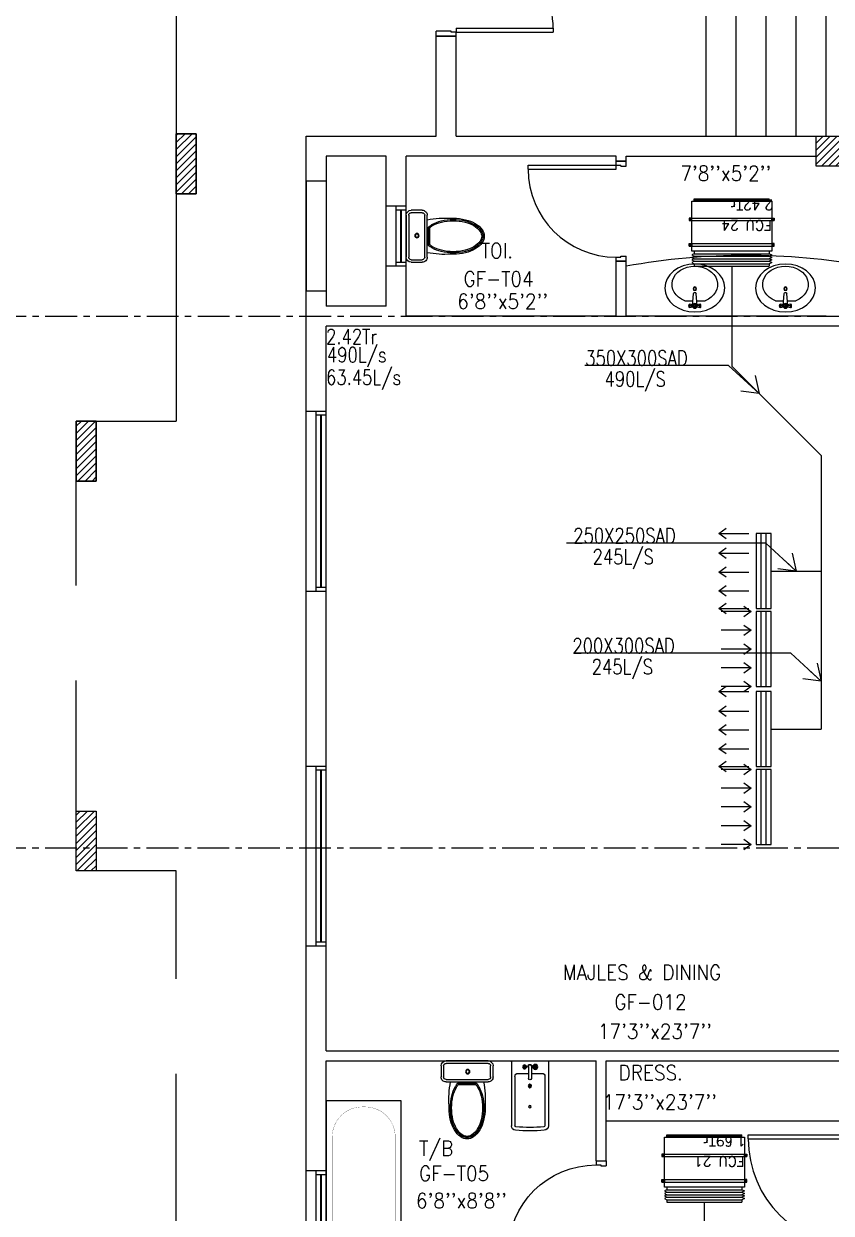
# Model space of a CAD drawing. Header units: millimetres. Extents: x -1288794 to 2153086, y -2701644 to -1428868.
# Drawn here: x 716022 to 724096, y -1504342 to -1492444 of the extents above; entities that cross this region are included whole.
import ezdxf

# ---------------------------------------------------------------- set-up
doc = ezdxf.new("R2010")
doc.units = ezdxf.units.MM
doc.header["$LTSCALE"] = 100
for name, pattern in [('CENTER', [50.800000000000004, 31.75, -6.349999999999999, 6.349999999999999, -6.349999999999999]), ('DASHED2', [9.524999999999999, 6.349999999999999, -3.174999999999999]), ('HIDDEN', [9.524999999999999, 6.349999999999999, -3.174999999999999])]:
    doc.linetypes.add(name, pattern=pattern)
for name, color, linetype in [('A-ANNO-TEXT', 8, 'Continuous'), ('A-DOOR', 4, 'Continuous'), ('A-FLOR-OVHD', 4, 'DASHED2'), ('A-FLOR-PFIX', 8, 'Continuous'), ('A-FLOR-SPCL', 8, 'Continuous'), ('A-GLAZ', 5, 'Continuous'), ('A-GRID', 253, 'CENTER'), ('A-WALL-FULL', 8, 'Continuous'), ('AC- SUIPPOR', 7, 'HIDDEN'), ('AC-HLTEXT', 100, 'Continuous'), ('AC-SAD', 3, 'Continuous'), ('AC-SAD TEXT', 3, 'Continuous'), ('AC-UNIT', 5, 'Continuous'), ('RETURN GRILL RIGHT', 1, 'Continuous'), ('S-COL- HACT.', 9, 'Continuous'), ('S-COL.', 8, 'Continuous'), ('SUPPLY GRILL RIGHT', 3, 'Continuous'), ('WALL', 42, 'Continuous')]:
    doc.layers.add(name, color=color, linetype=linetype)
doc.styles.add('ROMAND', font='romand')
doc.styles.add('ROMANS', font='romans.shx', dxfattribs={"width": 0.8})
doc.styles.add('SIMPLEX', font='simplex.shx', dxfattribs={"width": 0.8})
doc.dimstyles.new('100 of DIM2', dxfattribs={"dimscale": 0, "dimtxt": 200, "dimasz": 150, "dimexe": 75, "dimexo": 200, "dimgap": 75, "dimtad": 1, "dimdec": 0, "dimrnd": 5, "dimzin": 0, "dimdsep": 46, "dimtxsty": 'ROMANS', "dimblk": 'ARCHTICK', "dimcen": 100, "dimclrd": 94, "dimclre": 94, "dimclrt": 2, "dimadec": 0, "dimazin": 0, "dimtfac": 1, "dimtdec": 0, "dimtofl": 0, "dimtmove": 2, "dimatfit": 3, "dimldrblk": 'OPEN90', "dimfxl": 75, "dimtolj": 1, "dimtzin": 0, "dimarcsym": 0})
pattern_1 = [(45, (1840901.616707192, -1109556.6492245), (-35.35533905932737, 35.35533905932738), [])]

# ---------------------------------------------------------------- blocks, each defined once
blk = doc.blocks.new('D-200-DOUBLE')
for p, q in [((40, 200), (40, 1170)), ((40, 1170), (80, 1170)), ((80, 200), (80, 1170)), ((1920, 200), (1920, 1170)), ((1920, 1170), (1960, 1170)), ((1960, 200), (1960, 1170)), ((80, 200), (0, 200)), ((0, 200), (0, 0)), ((40, 200), (40, 148)), ((40, 148), (50, 148)), ((50, 148), (50, 0)), ((1920, 200), (1960, 200)), ((1950, 148), (1950, 0)), ((1960, 148), (1950, 148)), ((2000, 200), (1960, 200)), ((1960, 200), (1960, 148)), ((2000, 200), (2000, 0)), ((50, 0), (0, 0)), ((2000, 0), (1950, 0))]:
    blk.add_line(p, q)
at = {"linetype": 'Continuous'}
for centre, radius, start, end in [((72.51054364072297, 241.6079382984178), 928.422270406668, 357.4313864845192, 89.53779771543651), ((1927.489456359277, 241.6079382984178), 928.4222704066677, 90.4622022845635, 182.5686135154807)]:
    blk.add_arc(centre, radius, start, end, dxfattribs=at)
blk = doc.blocks.new('BIDET-1')
for p, q in [((175, 0), (-175, 0)), ((-185, -10), (-185.0000000000582, -649.1164947376237)), ((-38.65484364598524, -59.29155510873534), (-68.97727388842033, -59.27133589040022)), ((-53.8059491579188, -44.12023037835024), (-53.82616837625391, -74.44266062078532)), ((-15.00000000005821, -54.30481953505659), (-15, -174.3048195349984)), ((14.99999999994179, -54.30481953505659), (15, -174.3048195349984)), ((38.65484364586882, -59.29155510873534), (68.97727388830388, -59.27133589040022)), ((53.8059491578606, -44.12023037835024), (53.82616837625391, -74.44266062078532)), ((185, -10), (184.9999999999418, -649.1164947376237)), ((-150, -155), (-150.0000000000582, -649.1164947376237)), ((-15, -125), (-120, -125)), ((0, -237.5), (0, -262.5)), ((120, -125), (15, -125)), ((150, -155), (150, -649.1164947376237)), ((12.5, -250), (-12.5, -250)), ((-8.83883476484334, -258.8388347648433), (8.838834764785132, -241.1611652351567)), ((-8.83883476484334, -241.1611652351567), (8.838834764785132, -258.8388347648433))]:
    blk.add_line(p, q)
for centre, radius in [((-53.81605876714457, -59.28144549956779), 25), ((-53.81605876714457, -59.28144549956779), 20), ((-53.81605876714457, -59.28144549956779), 15.16121849181179), ((-53.81605876714457, -59.28144549956779), 10.16121849181179), ((53.81605876714457, -59.28144549956779), 20), ((53.81605876714457, -59.28144549956779), 15.16121849181179), ((53.81605876714457, -59.28144549956779), 10.16121849181179), ((0, -250), 17.5), ((0, -250), 12.5), ((0, -457.4883129823137), 12.5), ((0, -457.4883129823137), 10)]:
    blk.add_circle(centre, radius)
for centre, radius, start, end in [((-175, -10), 10, 90, 180), ((175, -10), 10, 0, 90), ((0, -54.30481953499839), 20, 318.5903778907394, 221.4096221092606), ((0, -54.30481953499839), 15, 0, 180), ((-120, -155), 30, 90, 180), ((0, -174.3048195349984), 15, 180, 0), ((120, -155), 30, 0, 90), ((-140, -649.1164947376237), 45, 180, 265.2062157567246), ((-140, -649.1164947376237), 10, 180, 265.2062157567246), ((-5.82077e-11, 1020.270940063172), 1720.247566027802, 265.2062157567246, 274.7937842432754), ((-5.82077e-11, 1020.270940063172), 1685.247566027802, 265.2062157567246, 274.7937842432754), ((140, -649.1164947376237), 10, 274.7937842432754, 0), ((140, -649.1164947376237), 45, 274.7937842432754, 0)]:
    blk.add_arc(centre, radius, start, end)
blk = doc.blocks.new('D-120-R1')
for p, q in [((-80.00000000005821, 1180.000000000058), (-40.00000000005821, 1180.000000000058)), ((-80.00000000005821, 1180.000000000029), (-80, 100.0000000000291)), ((-40.00000000005821, 1180.000000000058), (-40, 55.0000000000291)), ((-1200, 100), (-1160, 100)), ((-1200, 100), (-1200, -5.82077e-11)), ((-1160, 100), (-1160, 54.9999999999709)), ((-1160, 54.9999999999709), (-1150, 55)), ((-1150, 55), (-1150, -5.82077e-11)), ((-80, 100.0000000000291), (0, 100.0000000000582)), ((-50, 55.0000000000291), (-40, 55.0000000000291)), ((-50, 55.0000000000291), (-50, 0)), ((-50, 0), (0, 0)), ((0, 100.0000000000582), (0, 0)), ((-1200, -5.82077e-11), (-1150, -5.82077e-11))]:
    blk.add_line(p, q)
at = {"linetype": 'Continuous'}
blk.add_arc((-80, 100.0000000000291), 1080, 90.00000000000308, 180.0000000000015, dxfattribs=at)
blk = doc.blocks.new('D-100-R1')
for p, q in [((-80.00000000005821, 979.9999999999707), (-80, 100.0000000000291)), ((-80.00000000005821, 979.9999999999707), (-40.00000000004365, 979.9999999999707)), ((-40.00000000004365, 979.9999999999707), (-40, 55.0000000000291)), ((-1000, 100), (-1000, -5.82077e-11)), ((-1000, 100), (-960, 100)), ((-960, 100), (-960, 54.9999999999709)), ((-960, 54.9999999999709), (-950, 55)), ((-950, 55), (-950, -5.82077e-11)), ((-80, 100.0000000000291), (0, 100.0000000000582)), ((-50, 55.0000000000291), (-50, 0)), ((-50, 55.0000000000291), (-40, 55.0000000000291)), ((-50, 0), (0, 0)), ((0, 100.0000000000582), (0, 0)), ((-1000, -5.82077e-11), (-950, -5.82077e-11))]:
    blk.add_line(p, q)
at = {"linetype": 'Continuous'}
blk.add_arc((-80, 100), 880, 90.00000000000378, 180, dxfattribs=at)
blk = doc.blocks.new('WC-1')
for p, q in [((-210, 6.45741e-11), (210, -6.45741e-11)), ((-260.0000000000582, -159.9999999999113), (-260.0000000000155, -49.99999999992041)), ((-235.0000000000582, -159.9999999999281), (-235.0000000000155, -49.99999999992815)), ((-210.0000000000073, -24.99999999993543), (209.9999999999927, -25.00000000006457)), ((234.9999999999845, -50.00000000006276), (234.99999999996, -160.0000000000627)), ((259.9999999999845, -50.00000000007048), (259.99999999996, -160.0000000000705)), ((209.9999999999527, -185.0000000000646), (-210.0000000000655, -184.9999999999354)), ((209.9999999999445, -210.0000000000646), (-210.0000000000737, -209.9999999999354)), ((91.47615770909852, -222.5000000000282), (-91.47615771196342, -222.4999999999718)), ((85.75415153929588, -235.0000000000264), (-85.75415153759332, -234.9999999999736))]:
    blk.add_line(p, q)
for radius in [22.10058430915524, 17.10058430915523]:
    blk.add_circle((-6.103973758987193, -107.4929482146744), radius)
for centre, radius, start, end in [((-210.0000000000155, -49.99999999993542), 50, 89.99999999998244, 179.9999999999824), ((-210.0000000000155, -49.99999999993542), 25, 89.99999999998244, 179.9999999999824), ((209.9999999999845, -50.00000000006457), 50, 359.9999999999894, 89.99999999998244), ((209.9999999999845, -50.00000000006457), 25, 359.9999999999894, 89.99999999998244), ((-210.0000000000582, -159.9999999999354), 50, 179.9999999999792, 269.9999999999824), ((-210.0000000000582, -159.9999999999354), 25, 179.9999999999792, 269.9999999999824), ((722.2740576860797, -383.2329258520217), 904.0616061515724, 168.9528762463656, 184.063166162121), ((68.55654542101274, -364.5079877878317), 213.9549828051977, 138.4151582942605, 149.8586144479058), ((68.55654542100363, -364.5079877878317), 201.4549828051949, 139.9943486805204, 149.8586144479042), ((-68.55654542114553, -364.5079877877533), 201.4549828051043, 30.14138555206289, 40.00565131911324), ((-68.55654542114553, -364.5079877877352), 213.9549828050913, 30.14138555205902, 41.58484170619487), ((209.99999999996, -160.0000000000646), 25, 269.9999999999824, 359.9999999999884), ((209.99999999996, -160.0000000000646), 50, 269.9999999999824, 359.9999999999884), ((352.1246317655295, -470.000000000117), 519.6246317656733, 166.4765809054962, 179.9999999999812), ((352.1246317655387, -470.0000000001262), 507.1246317656823, 166.4765809054951, 179.9999999999801), ((178.1919626198178, -428.1672622903807), 340.7320624944951, 149.8586144479107, 166.4765809055045), ((178.1919626198178, -428.1672622903625), 328.2320624944887, 149.858614447914, 166.4765809055076), ((-178.1919626200979, -428.1672622902533), 328.2320624945077, 13.5234190944571, 30.14138555205006), ((-178.1919626200888, -428.1672622902715), 340.7320624945054, 13.52341909446088, 30.14138555205409), ((-352.1246317658261, -469.9999999999102), 507.1246317656823, 359.9999999999848, 13.52341909446973), ((-352.1246317658261, -469.999999999901), 519.6246317656824, 359.9999999999836, 13.52341909446853), ((352.1246317655295, -470.0000000001081), 532.1246317656733, 177.5541293824439, 179.9999999999824), ((352.1246317654022, -470.0000000001081), 532.1246317655459, 179.9999999999824, 193.523419094469), ((352.1246317654022, -470.0000000000898), 519.6246317655459, 179.9999999999836, 193.5234190944703), ((352.1246317654022, -470.0000000000807), 507.1246317655458, 179.9999999999849, 193.5234190944715), ((-352.1246317660534, -469.9999999998647), 507.1246317659097, 346.4765809054981, 359.99999999998), ((-352.1246317660625, -469.9999999998738), 519.6246317659188, 346.4765809054994, 359.9999999999814), ((-352.1246317660716, -469.9999999998921), 532.1246317659279, 346.4765809055007, 359.9999999999824), ((-352.1246317658261, -469.9999999998921), 532.1246317656824, 359.9999999999824, 2.445870617514181), ((178.1919626197104, -511.8327377097467), 353.2320624944095, 193.5234190944576, 210.1413855520581), ((178.1919626197286, -511.8327377097648), 340.7320624944198, 193.5234190944536, 210.1413855520537), ((178.1919626197468, -511.832737709783), 328.2320624944313, 193.5234190944496, 210.1413855520493), ((-178.1919626202598, -511.8327377095465), 328.2320624946647, 329.8586144479149, 346.4765809054953), ((-178.1919626202598, -511.8327377095283), 340.7320624946722, 329.8586144479113, 346.476580905492), ((-178.1919626202507, -511.8327377095101), 353.2320624946706, 329.8586144479074, 346.4765809054887), ((68.55654542087541, -575.4920122122558), 226.4549828051087, 210.1413855520583, 234.4971620979831), ((68.55654542087541, -575.4920122122468), 213.954982805112, 210.1413855520589, 234.4971620979841), ((68.55654542087541, -575.4920122122284), 201.4549828051248, 210.1413855520627, 234.497162097987), ((-68.55654542121921, -575.4920122122047), 201.4549828051104, 305.5028379019778, 329.8586144479044), ((-68.55654542121921, -575.4920122122047), 213.954982805105, 305.502837901979, 329.8586144479049), ((-68.55654542122828, -575.4920122122139), 226.4549828051069, 305.502837901982, 329.8586144479068), ((-2.055458e-10, -671.5946751609408), 108.4053248390518, 234.4971620979795, 269.9999999999824), ((-2.055458e-10, -671.5946751609408), 95.90532483905179, 234.4971620979795, 269.9999999999824), ((-2.055458e-10, -671.5946751609408), 83.40532483905234, 234.4971620979796, 269.9999999999824), ((-2.055458e-10, -671.5946751609498), 83.40532483905031, 269.9999999999824, 305.5028379019857), ((-2.055458e-10, -671.5946751609498), 95.90532483905048, 269.9999999999824, 305.5028379019858), ((-2.055458e-10, -671.5946751609498), 108.4053248390506, 269.9999999999824, 305.5028379019859)]:
    blk.add_arc(centre, radius, start, end)
at = {"linetype": 'Continuous', "ltscale": 50}
blk.add_arc((-722.274057685634, -383.2329258515035), 904.0616061509076, 355.9368338378321, 11.04712375360263, dxfattribs=at)
blk = doc.blocks.new('BT-2')
blk.add_lwpolyline([(0, 750), (1700, 749.9999999999997), (1700, -2.842e-13), (0, 0)], close=True)
at = {"const_width": 2}
blk.add_lwpolyline([(60, 690), (1340, 689.9999999999997, -0.4142135623730984), (1640, 389.9999999999961), (1640.000000000007, 359.9999999999925, -0.4142135623730888), (1340.000000000007, 59.99999999999977), (59.99999999999272, 60)], format="xyb", close=True, dxfattribs=at)
blk.add_circle((125.037195624338, 374.5032545407373), 31.93218163190613)
blk = doc.blocks.new('W-60')
for p, q in [((600, 99.99999999997908), (0, 100)), ((600, -2.09468e-11), (0, 0)), ((40, 0), (40, 100)), ((559.9999999998544, 99.99999999997853), (560, -2.04068e-11))]:
    blk.add_line(p, q)
at = {"linetype": 'Continuous'}
for p, q in [((559.9999999999229, 52.99999999997565), (40, 52.99999999998624)), ((559.9999999999317, 46.99999999997564), (40, 46.99999999998624))]:
    blk.add_line(p, q, dxfattribs=at)
blk = doc.blocks.new('W-180')
for p, q in [((1800, 100.000000000007), (0, 100)), ((1800, 6.9917e-12), (0, 0)), ((40, 0), (40, 100)), ((1759.999999999854, 100.0000000000064), (1760, 7.5318e-12))]:
    blk.add_line(p, q)
at = {"linetype": 'Continuous'}
for p, q in [((1759.999999999923, 53.0000000000036), (40, 52.99999999998624)), ((1759.999999999932, 47.00000000000357), (40, 46.99999999998624))]:
    blk.add_line(p, q, dxfattribs=at)
blk = doc.blocks.new('LAV-2')
for p, q in [((-21.4311658491486, 368.7713687995273), (-54.73933599368647, 363.0101018470722)), ((-21.34875416864852, 393.0223818720178), (-54.61699869757467, 399.0098939796108)), ((-24.27464618104532, 385.2106568033468), (-48.67820199020825, 380.9896083639896)), ((-24.30389807283536, 376.602799204485), (-48.67820199020825, 380.9896083639896)), ((-24.67834056851462, 380.9080501665819), (-13.09757754981437, 257.5201785070277)), ((-18.67837521309229, 380.8876606172302), (17.32141691944598, 380.7653233211183)), ((-0.7396477948790557, 362.8265959029048), (-0.6173104987672554, 398.8263880354434)), ((23.3213822748683, 380.7449337717662), (10.90228387187926, 257.4386203096198)), ((53.26004040392836, 362.6430899587374), (19.9917958750022, 368.6306020663303)), ((53.38237770004016, 398.642882091276), (20.07420755550229, 392.8816151388209)), ((47.32124369656194, 380.6633755743586), (22.91768788739901, 376.4423271350016)), ((47.32124369656194, 380.6633755743586), (22.94693977918905, 385.0501847338635)), ((-102.4016157470596, 329.8240741794511), (-23.19949463458506, 329.5549233653956)), ((21.49355013882705, 329.4030439814135), (100.695671253504, 329.1338931681888))]:
    blk.add_line(p, q)
for centre, radius in [((-0.6784791468231556, 380.8264919691742), 24), ((-0.6784791468231556, 380.8264919691742), 18), ((-1.26076323381676, 209.479676565428), 18), ((-1.26076323381676, 209.479676565428), 13.2)]:
    blk.add_circle(centre, radius)
blk.add_arc((-1.097646839002481, 257.4793994083239), 12, 179.8052937712386, 359.8052937712387)
for centre, major_axis, ratio in [((-1.287189565247899, 201.7032872824398), (-299.9982677711542, 1.019477467550666), 0.8000000000000002), ((53.32120905198426, 380.6429860250066), (0.0611686480558419, 17.99989606626924), 0.3333333333333334)]:
    blk.add_ellipse(centre, major_axis=major_axis, ratio=ratio)
at = {"extrusion": (0, 0, -1)}
blk.add_ellipse((-54.67816734563058, 381.0099979133417), major_axis=(0.0611686480558419, 17.99989606626924), ratio=0.3333333333333334, dxfattribs=at)
blk.add_ellipse((-1.407939387345322, 166.1706358862742), major_axis=(-227.9986835060767, 0.7748028754911342), ratio=0.8, start_param=5.174000287769004, end_param=10.53396298017996)
for points, knots in [([(-54.73102309851856, 365.4563100461805), (-54.8148918814306, 365.5174451857354), (-54.94877173145542, 365.6364603109087), (-55.26478800947916, 366.0158131676795), (-55.44635215342823, 366.2746960428678), (-55.98316868909424, 367.2035457522713), (-56.3498731980555, 368.0341246319776), (-57.01158717531615, 370.0377746866548), (-57.30902578777932, 371.2105942622033), (-57.79374378804459, 373.786741052412), (-57.98155582644067, 375.1901467350735), (-58.29656485787673, 378.9278265684829), (-58.32981911139322, 381.344352206413), (-58.07110891878801, 386.0069764071028), (-57.77855090955746, 388.2520224383798), (-57.06889705297617, 391.5387666347568), (-56.71720567090343, 392.7389135621428), (-56.04603840177114, 394.4779038033372), (-55.73721855155199, 395.1052595778408), (-55.22080469029135, 395.9404465782249), (-55.00586730735122, 396.2088487349866), (-54.75201238238842, 396.4647172014031), (-54.67858743173529, 396.5254027620614), (-54.62531159270765, 396.5636857805724)], [3.378318232220281, 3.378318232220281, 3.378318232220281, 3.378318232220281, 3.519844229534538, 3.519844229534538, 3.661370226848798, 3.661370226848798, 3.925950768732078, 3.925950768732078, 4.190531310615359, 4.190531310615359, 4.455111852498638, 4.455111852498638, 4.867369708964468, 4.867369708964468, 5.279627565430297, 5.279627565430297, 5.565784647371104, 5.565784647371104, 5.785568281380184, 5.785568281380184, 5.956999523659812, 5.956999523659812, 6.046459728541723, 6.046459728541723, 6.046459728541723, 6.046459728541723]), ([(-54.62531159270765, 396.5636857805724), (-54.54144280979781, 396.5025506410178), (-54.40756295984066, 396.3835355157748), (-54.0915466818169, 396.0041826590039), (-53.90998253776306, 395.7452997837453), (-53.37316599536098, 394.8164500626542), (-53.00646147924017, 393.9858711627369), (-52.3447474917466, 391.9822210564761), (-52.04730887607257, 390.8094014495542), (-51.56259087474428, 388.2332545922163), (-51.37477883852881, 386.8298488737993), (-51.05976982244864, 383.0921689818381), (-51.02651558209001, 380.6756433264907), (-51.28522580365642, 376.0130191125579), (-51.57778382876458, 373.7679730853163), (-52.28743770209439, 370.4812289554928), (-52.63912908246675, 369.2810820755288), (-53.31029634364277, 367.542091904716), (-53.61911618930207, 366.91473615667), (-54.13553003840897, 366.0795491973861), (-54.35046741452134, 365.811147056457), (-54.60432232190179, 365.555278614428), (-54.67774726428871, 365.4945930612855), (-54.73102309855349, 365.4563100461808)], [0.2367255786379103, 0.2367255786379103, 0.2367255786379103, 0.2367255786379103, 0.378251575953735, 0.378251575953735, 0.5197775732695598, 0.5197775732695598, 0.7843581202307773, 0.7843581202307773, 1.048938667191994, 1.048938667191994, 1.313519214153212, 1.313519214153212, 1.725777073084578, 1.725777073084578, 2.138034932015945, 2.138034932015945, 2.42419200805428, 2.42419200805428, 2.643975638601967, 2.643975638601967, 2.815406878016951, 2.815406878016951, 2.904867074960167, 2.904867074960167, 2.904867074960167, 2.904867074960167]), ([(53.37406480490717, 396.1966738922376), (53.2897824554744, 396.1361101769506), (53.15509681406292, 396.0180077118678), (52.83650957180906, 395.6408114141816), (52.65319012965593, 395.3831685147309), (52.11007307978397, 394.4579887080429), (51.73773202262418, 393.6299212903255), (51.06241555600973, 391.6308147850381), (50.75701276834479, 390.4600438007027), (50.2547972388198, 387.8872508177193), (50.05745132539341, 386.4851539730302), (49.71704652867081, 382.7497013593102), (49.66736919482318, 380.333457528494), (49.89438402194537, 375.6691826858883), (50.17167688588633, 373.422200146994), (50.85897608726046, 370.1307087824834), (51.20250257394473, 368.9281993590429), (51.86183532656759, 367.184687779507), (52.16638423058285, 366.5552476340268), (52.67710982329917, 365.7165701695316), (52.89021804611511, 365.446713410726), (53.14232808634951, 365.1891255592242), (53.21533888490993, 365.1279423767468), (53.26835329906135, 365.0892981578456)], [0.2367255786379103, 0.2367255786379103, 0.2367255786379103, 0.2367255786379103, 0.378251575953735, 0.378251575953735, 0.5197775732695598, 0.5197775732695598, 0.7843581202307773, 0.7843581202307773, 1.048938667191994, 1.048938667191994, 1.313519214153212, 1.313519214153212, 1.725777073084578, 1.725777073084578, 2.138034932015945, 2.138034932015945, 2.42419200805428, 2.42419200805428, 2.643975638601967, 2.643975638601967, 2.815406878016951, 2.815406878016951, 2.904867074960167, 2.904867074960167, 2.904867074960167, 2.904867074960167]), ([(53.26835329902642, 365.0892981578456), (53.35263564845917, 365.1498618731326), (53.48732128994051, 365.2679643381453), (53.80590853219654, 365.6451606358316), (53.98922797424274, 365.9028035352126), (54.53234501730221, 366.827983330259), (54.90468606716277, 367.6560507278148), (55.58000252319507, 369.6551571815893), (55.88540530743303, 370.8259281345738), (56.38762083543879, 373.3987210504367), (56.5849667508035, 374.8008178593563), (56.92537156248472, 378.5362704144218), (56.97504890936798, 380.9525142277312), (56.7480341111197, 385.6167890568975), (56.47074126308252, 387.8637715997188), (55.78344207890878, 391.155263030668), (55.43991559084935, 392.3577725015411), (54.78058283074606, 394.1012841515107), (54.47603392234995, 394.7307243234789), (53.96530831776144, 395.5694018291557), (53.75220008822252, 395.8392586038402), (53.50009003057603, 396.0968464798485), (53.42707922379741, 396.1580296698974), (53.37406480490717, 396.1966738922376)], [3.378318232220281, 3.378318232220281, 3.378318232220281, 3.378318232220281, 3.519844229534538, 3.519844229534538, 3.661370226848798, 3.661370226848798, 3.925950768732078, 3.925950768732078, 4.190531310615359, 4.190531310615359, 4.455111852498638, 4.455111852498638, 4.867369708964468, 4.867369708964468, 5.279627565430297, 5.279627565430297, 5.565784647371104, 5.565784647371104, 5.785568281380184, 5.785568281380184, 5.956999523659812, 5.956999523659812, 6.046459728541723, 6.046459728541723, 6.046459728541723, 6.046459728541723])]:
    blk.add_open_spline(points, degree=3, knots=knots)
blk = doc.blocks.new('A$C44FB0367')
at = {"layer": 'WALL', "ltscale": 30}
h = blk.add_hatch(dxfattribs=at)
h.set_pattern_fill('NET3', color=2, scale=100, style=0)
h.set_pattern_definition([(0, (19935.24582652366, -11666.62654212536), (0, 12.5), []), (59.99999999999999, (19935.24582652366, -11666.62654212536), (-10.82531754730548, 6.250000000000001), []), (120, (19935.24582652366, -11666.62654212536), (-10.82531754730548, -6.249999999999997), [])])
h.paths.add_polyline_path([(775, 250), (775, 275), (25, 275), (25, 250)])
at = {"layer": 'WALL', "color": 5, "ltscale": 30}
for p, q in [((25, 250), (25, 275)), ((25, 275), (775, 275)), ((775, 250), (775, 275))]:
    blk.add_line(p, q, dxfattribs=at)
at = {"layer": 'WALL', "color": 8, "ltscale": 30}
for p, q in [((25, -275), (0, -287.5)), ((0, -287.5), (25, -300)), ((25, -300), (0, -312.5)), ((0, -312.5), (25, -325)), ((25, -325), (0, -337.5)), ((0, -337.5), (25, -350)), ((25, -350), (0, -362.5)), ((25, -250), (25, -275)), ((25, -250), (25, -275)), ((25, -275), (775, -275)), ((25, -300), (775, -300)), ((25, -325), (775, -325)), ((25, -350), (775, -350)), ((775, -250), (775, -275)), ((775, -275), (800, -287.5)), ((800, -287.5), (775, -300)), ((775, -300), (800, -312.5)), ((800, -312.5), (775, -325)), ((775, -325), (800, -337.5)), ((800, -337.5), (775, -350)), ((775, -350), (800, -362.5)), ((0, -362.5), (25, -375)), ((25, -375), (775, -375)), ((25, -375), (25, -400)), ((25, -400), (775, -400)), ((800, -362.5), (775, -375)), ((775, -375), (775, -400))]:
    blk.add_line(p, q, dxfattribs=at)
at = {"layer": 'WALL', "color": 5, "ltscale": 30}
blk.add_lwpolyline([(0, 250), (800, 250), (800, -250), (0, -250)], close=True, dxfattribs=at)
blk = doc.blocks.new('A$C5F1D0244')
at = {"layer": 'AC- SUIPPOR', "ltscale": 5}
for p, q in [((-25, 425), (-25, -425)), ((0, 425), (0, -425))]:
    blk.add_line(p, q, dxfattribs=at)
at = {"layer": 'AC- SUIPPOR', "ltscale": 30}
for points in [[(-25, 400), (0, 400), (0, 425), (-25, 425)], [(-25, -400), (0, -400), (0, -425), (-25, -425)]]:
    blk.add_lwpolyline(points, close=True, dxfattribs=at)
for centre in [(-12.5, 412.5), (-12.5, -412.5)]:
    blk.add_circle(centre, 5, dxfattribs=at)
blk = doc.blocks.new('_ArchTick')
at = {"color": 0, "linetype": 'ByBlock', "const_width": 0.15}
blk.add_lwpolyline([(-0.5, -0.5), (0.5, 0.5)], dxfattribs=at)
blk = doc.blocks.new('SUPPLY GRILL RIGHT')
at = {"layer": 'SUPPLY GRILL RIGHT'}
for p, q in [((375, 25), (-375, 25)), ((375, -25), (375, 25)), ((375, -25), (-375, -25)), ((375, -75), (375, -25))]:
    blk.add_line(p, q, dxfattribs=at)
blk.add_lwpolyline([(-375, -75), (375, -75), (375, 75), (-375, 75)], close=True, dxfattribs=at)
for points in [[(-375, -450), (-375, -150)], [(-178.5, -450), (-178.5, -150)], [(9, -450), (9, -150)], [(196.5, -450), (196.5, -150)], [(375, -450), (375, -150)]]:
    blk.add_leader(points, dimstyle='100 of DIM2', override={"dimscale": 1, "dimasz": 75, "dimtad": 0, "dimclrd": 0, "dimfxl": 0.2}, dxfattribs=at)
blk = doc.blocks.new('RETURN GRILL RIGHT')
at = {"layer": 'RETURN GRILL RIGHT'}
for p, q in [((375, 25), (-375, 25)), ((375, -25), (-375, -25))]:
    blk.add_line(p, q, dxfattribs=at)
blk.add_lwpolyline([(-375, -75), (375, -75), (375, 75), (-375, 75)], close=True, dxfattribs=at)
for points in [[(-375, -125), (-375, -425)], [(-187.5, -125), (-187.5, -425)], [(0, -125), (0, -425)], [(187.5, -125), (187.5, -425)], [(375, -125), (375, -425)]]:
    blk.add_leader(points, dimstyle='100 of DIM2', override={"dimscale": 1, "dimasz": 75, "dimtad": 0, "dimclrd": 0, "dimfxl": 0.2}, dxfattribs=at)

msp = doc.modelspace()

# ---------------------------------------------------------------- hatches: boundary and pattern name
at = {"layer": 'S-COL- HACT.', "linetype": 'Continuous', "ltscale": 3}
h = msp.add_hatch(dxfattribs=at)
h.set_pattern_fill('ANSI31', color=256, scale=400, style=0)
h.set_pattern_definition(pattern_1)
h.paths.add_polyline_path([(717546.4336075735, -1493543.634524889), (717546.4336075734, -1494143.63452489), (717746.4336075734, -1494143.63452489), (717746.4336075735, -1493543.634524889)])
h = msp.add_hatch(dxfattribs=at)
h.set_pattern_fill('ANSI31', color=256, scale=400, style=0)
h.set_pattern_definition([(45, (961441.6203047489, -1509993.415249255), (-35.35533905932737, 35.35533905932738), [])])
h.paths.add_polyline_path([(724546.4336075722, -1493568.634524931), (723946.4336075722, -1493568.634524931), (723946.4336075726, -1493868.634524931), (724546.4336075726, -1493868.634524931)])
h = msp.add_hatch(dxfattribs=at)
h.set_pattern_fill('ANSI31', color=256, scale=400, style=0)
h.set_pattern_definition(pattern_1)
h.paths.add_polyline_path([(716546.4336075557, -1496418.634524819), (716546.4336075557, -1497018.634524819), (716746.4336075557, -1497018.63452482), (716746.4336075557, -1496418.634524819)])
h = msp.add_hatch(dxfattribs=at)
h.set_pattern_fill('ANSI31', color=256, scale=400, style=0)
h.set_pattern_definition(pattern_1)
h.paths.add_polyline_path([(716546.4336075725, -1500918.634524875), (716546.4336075725, -1500318.634524875), (716746.4336075725, -1500318.634524875), (716746.4336075725, -1500918.634524875)])

# ---------------------------------------------------------------- linework, layer by layer
at = {"layer": 'A-FLOR-OVHD', "linetype": 'Continuous', "ltscale": 3}
for p, q in [((717546.4336075736, -1486718.634525003), (717546.4336075734, -1496418.634524864)), ((717546.4336075736, -1486718.634525003), (717546.4336075734, -1496418.634524864)), ((716546.4336075727, -1496418.634524863), (717546.4336075736, -1496418.634524864)), ((716546.4336075727, -1496418.634524863), (717546.4336075736, -1496418.634524864))]:
    msp.add_line(p, q, dxfattribs=at)
at = {"layer": 'A-FLOR-OVHD', "ltscale": 3}
msp.add_lwpolyline([(744546.4336075732, -1509268.634524932), (744546.4336075734, -1510568.634524932), (731746.4336075718, -1510568.634524933), (731746.4336075715, -1509268.634524932), (730446.4336075715, -1509268.634524932), (730446.433607572, -1510568.634524932), (726146.4336075715, -1510568.634524933), (726146.4336075715, -1510168.634524932), (724546.4336075715, -1510168.634524932), (724546.4336075715, -1510568.634524932), (717546.4336075743, -1510568.634524933), (717546.4336075739, -1500918.634524894), (716546.4336075727, -1500918.634524894), (716546.4336075727, -1496418.634524863)], dxfattribs=at)
msp.add_lwpolyline([(744546.4336075732, -1509268.634524932), (744546.4336075734, -1510568.634524932), (731746.4336075718, -1510568.634524933), (731746.4336075715, -1509268.634524932), (730446.4336075715, -1509268.634524932), (730446.433607572, -1510568.634524932), (726146.4336075715, -1510568.634524933), (726146.4336075715, -1510168.634524932), (724546.4336075715, -1510168.634524932), (724546.4336075715, -1510568.634524932), (717546.4336075743, -1510568.634524933), (717546.4336075739, -1500918.634524894), (716546.4336075727, -1500918.634524894), (716546.4336075727, -1496418.634524863)], dxfattribs=at)
at = {"layer": 'A-FLOR-SPCL', "ltscale": 3}
for p, q in [((722846.4336075732, -1493568.634524933), (722846.4336075734, -1491568.634524933)), ((723146.4336075732, -1493568.634524933), (723146.4336075734, -1491568.634524933)), ((723446.4336075732, -1493568.634524933), (723446.4336075734, -1491568.634524933)), ((723746.4336075732, -1493568.634524933), (723746.4336075734, -1491568.634524933)), ((724046.4336075732, -1493568.634524933), (724046.4336075734, -1491568.634524933)), ((721846.4336075734, -1503418.634524933), (724346.4336075734, -1503418.634524933))]:
    msp.add_line(p, q, dxfattribs=at)
msp.add_arc((723246.4336075962, -1501492.966747236), 6732.145080993278, 79.73219821744733, 100.2678017825527, dxfattribs=at)
at = {"layer": 'A-GLAZ', "ltscale": 3}
for p, q in [((718846.4336075732, -1494018.634524933), (718846.4336075732, -1495118.634524933)), ((719046.4336075729, -1494018.634524933), (719046.4336075729, -1495118.634524933)), ((719646.4336075732, -1494868.634524933), (719646.4336075732, -1494268.634524933)), ((718846.4336075743, -1498118.634524933), (718846.4336075732, -1496318.634524933)), ((718846.4336075743, -1501668.634524933), (718846.4336075732, -1499868.634524933)), ((718846.4336075732, -1504518.634524914), (718846.4336075732, -1503918.634524914))]:
    msp.add_line(p, q, dxfattribs=at)
at = {"layer": 'A-GRID', "ltscale": 0.1}
for p, q in [((707093.0602126396, -1495368.634524932), (750632.6523067548, -1495368.634524932)), ((707090.6424242764, -1500687.632508361), (750630.2345183918, -1500687.632508361))]:
    msp.add_line(p, q, dxfattribs=at)
at = {"layer": 'A-WALL-FULL', "ltscale": 3}
for p, q in [((720146.4336075734, -1493568.634524933), (720146.4336075736, -1492568.634524933)), ((720146.4336075734, -1492568.634524933), (720346.4336075736, -1492568.634524933)), ((720146.4336075734, -1493568.634524933), (720146.4336075736, -1492568.634524933)), ((720146.4336075734, -1492568.634524933), (720346.4336075736, -1492568.634524933)), ((720346.4336075734, -1493568.634524933), (720346.4336075736, -1492568.634524933)), ((720346.4336075734, -1493568.634524933), (720346.4336075736, -1492568.634524933)), ((717546.433607573, -1494143.634524921, 5.3022572e-09), (717546.4336075729, -1493543.634524889, 1.05598374e-08)), ((717546.4336075729, -1493543.634524889, 1.05598374e-08), (717746.4336075729, -1493543.634524889, 5.2874858e-09)), ((717746.4336075729, -1493543.634524889, 5.2874858e-09), (717746.4336075733, -1494143.634524921, 5.298462e-09)), ((718846.4336075732, -1496318.634524933), (718846.4336075732, -1493568.634524933)), ((718846.4336075732, -1493568.634524933), (720146.4336075734, -1493568.634524933)), ((718846.4336075732, -1494018.634524933), (718846.4336075732, -1493568.634524933)), ((720346.4336075734, -1493568.634524933), (723946.4336075722, -1493568.634524933)), ((719046.4336075729, -1493768.634524933), (719046.4336075729, -1494018.634524933)), ((719646.4336075732, -1493768.634524933), (719046.4336075729, -1493768.634524933)), ((719646.4336075732, -1494268.634524933), (719646.4336075732, -1493768.634524933)), ((721946.4336075729, -1493768.634524933), (719846.4336075734, -1493768.634524933)), ((719846.4336075734, -1494268.634524933), (719846.4336075734, -1493768.634524933)), ((721946.4336075729, -1493818.634524933), (721946.4336075729, -1493768.634524933)), ((722046.4336075729, -1493818.634524933), (721946.4336075729, -1493818.634524933)), ((722046.4336075729, -1493818.634524933), (722046.4336075729, -1493768.634524933)), ((722046.4336075732, -1493768.634524933), (723946.4336075725, -1493768.634524932)), ((719046.4336075729, -1494018.634524933), (718846.4336075732, -1494018.634524933)), ((717746.4336075729, -1494143.634524921, 5.298462e-09), (717546.433607573, -1494143.634524921, 5.3022572e-09)), ((719846.4336075734, -1494268.634524933), (719646.4336075732, -1494268.634524933)), ((719846.4336075734, -1494868.634524933), (719646.4336075732, -1494868.634524933)), ((719646.4336075732, -1495268.634524933), (719646.4336075732, -1494868.634524933)), ((719846.4336075734, -1495368.634524933), (719846.4336075734, -1494868.634524933)), ((721946.4336075729, -1495368.634524933), (721946.4336075729, -1494818.634524933)), ((722046.4336075729, -1494818.634524933), (721946.4336075729, -1494818.634524933)), ((722046.4336075732, -1495368.634524932), (722046.4336075729, -1494818.634524933)), ((719046.4336075729, -1495118.634524933), (718846.4336075732, -1495118.634524933)), ((719046.4336075729, -1495118.634524933), (719046.4336075729, -1495268.634524933)), ((719646.4336075732, -1495268.634524933), (719046.4336075732, -1495268.634524933)), ((721946.4336075729, -1495368.634524933), (719846.4336075734, -1495368.634524933)), ((724046.4336075732, -1495368.634524932), (722046.4336075732, -1495368.634524932)), ((719046.4336075734, -1496318.634524933), (719046.4336075732, -1495468.634524933)), ((724346.4336075732, -1495468.634524932), (719046.4336075732, -1495468.634524933)), ((718846.4336075734, -1496318.634524933), (719046.4336075734, -1496318.634524933)), ((716546.4336075727, -1497018.634524863, -5.2917893e-09), (716546.4336075727, -1496418.634524863)), ((716546.4336075727, -1496418.634524863), (716746.4336075727, -1496418.634524863, -5.2967083e-09)), ((716746.4336075727, -1496418.634524863, -5.2967083e-09), (716746.4336075729, -1497018.634524863, -5.2955845e-09)), ((716746.4336075725, -1497018.634524863, -5.2955845e-09), (716546.4336075727, -1497018.634524863, -5.2917893e-09)), ((718846.4336075732, -1499868.634524933), (718846.4336075734, -1498118.634524933)), ((718846.4336075734, -1498118.634524933), (719046.4336075732, -1498118.634524933)), ((719046.4336075732, -1499868.634524933), (719046.4336075732, -1498118.634524933)), ((718846.4336075732, -1499868.634524933), (719046.4336075732, -1499868.634524933)), ((716546.4336075727, -1500918.634524894), (716546.4336075727, -1500318.634524894, 5.2856838e-09)), ((716546.4336075727, -1500318.634524894, 5.2856838e-09), (716746.4336075727, -1500318.634524894)), ((716746.4336075727, -1500318.634524894), (716746.4336075729, -1500918.634524894)), ((716746.4336075725, -1500918.634524894), (716546.4336075727, -1500918.634524894)), ((718846.4336075732, -1502918.634524933), (718846.4336075732, -1501668.634524933)), ((718846.4336075734, -1501668.634524933), (719046.4336075732, -1501668.634524933)), ((719046.4336075732, -1502718.634524933), (719046.4336075734, -1501668.634524933)), ((719046.4336075732, -1502718.634524933), (724346.4336075734, -1502718.634524933)), ((719046.4336075734, -1502818.634524933), (721746.4336075734, -1502818.634524933)), ((719046.4336075734, -1503918.634524914), (719046.4336075734, -1502818.634524933)), ((721746.4336075734, -1503818.634524933), (721746.4336075734, -1502818.634524933)), ((721846.4336075734, -1503818.634524933), (721846.4336075734, -1502818.634524933)), ((721846.4336075734, -1502818.634524933), (724346.4336075734, -1502818.634524933)), ((718846.4336075732, -1502918.634524933), (718846.4336075732, -1502918.634524933)), ((718846.4336075732, -1503918.634524914), (718846.4336075732, -1502918.634524933)), ((721746.4336075734, -1503818.634524933), (721846.4336075734, -1503818.634524933)), ((719046.4336075733, -1503918.634524914), (718846.4336075732, -1503918.634524914))]:
    msp.add_line(p, q, dxfattribs=at)
at = {"layer": 'A-WALL-FULL', "linetype": 'Continuous', "ltscale": 3}
for points in [[(716546.4336075559, -1496418.63452482), (716746.4336075729, -1496418.63452482), (716746.4336075729, -1497018.634524863), (716546.4336075559, -1497018.634524863)], [(716546.4336075727, -1500318.634524876), (716746.4336075729, -1500318.634524876), (716746.4336075729, -1500918.634524907), (716546.4336075727, -1500918.634524907)]]:
    msp.add_lwpolyline(points, close=True, dxfattribs=at)
at = {"layer": 'AC-SAD'}
for p, q in [((723101.8596907202, -1494868.634524932), (723101.8596907202, -1495868.634524932)), ((723101.8596907202, -1495868.634524932), (723996.4336075734, -1496763.208441785)), ((723996.4336075734, -1496763.208441785), (723996.4336075734, -1499498.634524933)), ((723496.4336075734, -1497918.634524843), (723996.4336075734, -1497918.634524843)), ((723496.4336075734, -1499498.634524933), (723996.4336075734, -1499498.634524933)), ((722828.7546739366, -1505868.634524843), (722828.7546739366, -1504231.634524932))]:
    msp.add_line(p, q, dxfattribs=at)
at = {"layer": 'S-COL.', "linetype": 'Continuous', "ltscale": 3}
for points, elevation in [([(717546.4336075735, -1493543.634524921), (717546.4336075734, -1494143.634524921), (717746.4336075734, -1494143.634524921), (717746.4336075735, -1493543.634524921)], 5.2917418e-09), ([(717546.4336075735, -1493543.634524889), (717546.4336075734, -1494143.63452489), (717746.4336075734, -1494143.63452489), (717746.4336075735, -1493543.634524889)], 5.2874858e-09)]:
    msp.add_lwpolyline(points, close=True, dxfattribs=dict(at, elevation=elevation))
for points in [[(723946.4336075722, -1493568.634524931), (724546.4336075722, -1493568.634524931), (724546.4336075726, -1493868.634524931), (723946.4336075726, -1493868.634524931)], [(716546.4336075557, -1496418.634524851), (716546.4336075557, -1497018.634524851), (716746.4336075557, -1497018.634524851), (716746.4336075557, -1496418.634524851)], [(716546.4336075557, -1496418.634524819), (716546.4336075557, -1497018.634524819), (716746.4336075557, -1497018.63452482), (716746.4336075557, -1496418.634524819)], [(716546.4336075557, -1496418.634524819), (716546.4336075557, -1497018.634524819), (716746.4336075557, -1497018.63452482), (716746.4336075557, -1496418.634524819)], [(716546.4336075725, -1500918.634524907), (716546.4336075725, -1500318.634524907), (716746.4336075725, -1500318.634524907), (716746.4336075725, -1500918.634524907)], [(716546.4336075725, -1500918.634524875), (716546.4336075725, -1500318.634524875), (716746.4336075725, -1500318.634524875), (716746.4336075725, -1500918.634524875)], [(716546.4336075725, -1500918.634524875), (716546.4336075725, -1500318.634524875), (716746.4336075725, -1500318.634524875), (716746.4336075725, -1500918.634524875)]]:
    msp.add_lwpolyline(points, close=True, dxfattribs=at)

# ---------------------------------------------------------------- block references
at = {"ltscale": 30, "rotation": 90.00000000000001}
for p in [(723101.8596907202, -1494386.732252308), (722828.7546739366, -1503749.731214351)]:
    msp.add_blockref('A$C5F1D0244', p, dxfattribs=at)
at = {"ltscale": 30, "xscale": -1, "rotation": 90}
for p in [(723101.8596907202, -1494667.942252308), (722828.7546739366, -1504030.942252308)]:
    msp.add_blockref('A$C5F1D0244', p, dxfattribs=at)
at = {"layer": 'A-DOOR', "ltscale": 3}
for name, p, rotation in [('D-200-DOUBLE', (720146.4336075736, -1490568.634524933), 270), ('D-100-R1', (722046.4336075729, -1493818.634524933), 90), ('D-120-R1', (724446.4336075736, -1503518.634524933), 90)]:
    msp.add_blockref(name, p, dxfattribs=dict(at, rotation=rotation))
at = {"layer": 'A-DOOR', "ltscale": 3, "xscale": -1, "rotation": 90}
msp.add_blockref('D-100-R1', (721846.4336075734, -1504818.634524933), dxfattribs=at)
at = {"layer": 'A-FLOR-PFIX', "ltscale": 3, "xscale": -1}
for name, p, rotation in [('WC-1', (719846.4336075734, -1494568.634524933), 90), ('LAV-2', (722733.7709513553, -1494884.918162904), 180), ('LAV-2', (723640.617535928, -1494884.918162904), 180), ('BT-2', (719046.4336075734, -1504918.634524933), 270)]:
    msp.add_blockref(name, p, dxfattribs=dict(at, rotation=rotation))
for name, p in [('WC-1', (720455.297656206, -1502818.634524933)), ('BIDET-1', (721083.4415353218, -1502818.634524933))]:
    msp.add_blockref(name, p, dxfattribs=at)
at = {"layer": 'A-GLAZ', "ltscale": 3, "xscale": -1, "rotation": 90}
for name, p in [('W-60', (719846.4336075734, -1494268.634524933)), ('W-180', (719046.4336075741, -1496318.634524933)), ('W-180', (719046.4336075741, -1499868.634524933)), ('W-60', (719046.4336075733, -1503918.634524914))]:
    msp.add_blockref(name, p, dxfattribs=at)
at = {"layer": 'AC-UNIT', "color": 6, "ltscale": 30}
for p in [(722701.8596907202, -1494468.634524932), (722428.7546739366, -1503831.634524932)]:
    msp.add_blockref('A$C44FB0367', p, dxfattribs=at)
at = {"layer": 'RETURN GRILL RIGHT', "rotation": 270}
for p in [(723421.4336075734, -1498698.634524843), (723421.4336075732, -1500277.698445502)]:
    msp.add_blockref('RETURN GRILL RIGHT', p, dxfattribs=at)
at = {"layer": 'SUPPLY GRILL RIGHT', "rotation": 270}
for p in [(723421.4336075734, -1497918.634524843), (723421.4336075734, -1499498.634524933)]:
    msp.add_blockref('SUPPLY GRILL RIGHT', p, dxfattribs=at)

# ---------------------------------------------------------------- texts
at = {"layer": 'A-ANNO-TEXT', "style": 'ROMANS', "width": 0.9}
for s, p in [("7'8''x5'2''", (722588.3404896489, -1494015.60734191)), ('TOI.', (720591.5431601629, -1494788.151421076)), ('GF-T04', (720419.6344487485, -1495069.990044259)), ("6'8''x5'2''", (720356.678959581, -1495295.708387031)), ('MAJLES & DINING', (721411.8896598241, -1502008.549038603)), ('GF-012', (721927.4831129734, -1502304.73545203)), ("17'3''x23'7''", (721763.5761876979, -1502597.726931135)), ('DRESS.', (721970.1893985517, -1503011.993294346)), ("17'3''x23'7''", (721813.5930033298, -1503304.162359888)), ('T/B', (719975.186425677, -1503768.773227424)), ('GF-T05', (719975.186425677, -1504019.275131633)), ("6'8''x8'8''", (719944.537601003, -1504292.557397112))]:
    msp.add_text(s, height=150, dxfattribs=at).set_placement(p)
at = {"layer": 'AC-HLTEXT', "style": 'ROMAND'}
for s, p in [('2.42Tr', (723516.2885840628, -1494208.62365862)), ('FCU 24', (723501.8596907202, -1494411.732252308)), ('1.69Tr', (723243.1835672793, -1503571.622620663)), ('FCU 21', (723228.7546739366, -1503774.731214351))]:
    msp.add_text(s, height=100, rotation=180, dxfattribs=at).set_placement(p)
at = {"layer": 'AC-SAD TEXT', "style": 'SIMPLEX', "width": 0.8}
for s, p in [('2.42Tr', (719045.2447959937, -1495647.171804958)), ('490L/s', (719054.1064352407, -1495830.153695913)), ('350X300SAD', (721636.9252531035, -1495862.663392099)), ('63.45L/s', (719045.2447959936, -1496054.454582261)), ('490L/S', (721830.3338526795, -1496072.080637911)), ('250X250SAD', (721516.9747181004, -1497640.083635699)), ('245L/S', (721710.3833176764, -1497849.500881511)), ('200X300SAD', (721508.0893043075, -1498741.064288961)), ('245L/S', (721701.4979038835, -1498950.481534773))]:
    msp.add_text(s, height=150, dxfattribs=at).set_placement(p)

# ---------------------------------------------------------------- leaders
at = {"layer": 'AC-SAD TEXT'}
for points in [[(723374.4545828467, -1496141.22809694), (723069.2724299999, -1495862.663392099), (721634.201967347, -1495862.663392099)], [(723746.448743389, -1497918.64834054), (723441.2665905422, -1497640.083635699), (721449.3164892783, -1497640.083635699)], [(723996.448743389, -1499019.628993802), (723691.2665905422, -1498741.064288961), (721518.8951395303, -1498741.064288961)]]:
    msp.add_leader(points, dimstyle='100 of DIM2', override={"dimscale": 1, "dimtad": 0, "dimfxl": 0.2}, dxfattribs=at)

doc.saveas('drawing.dxf')
